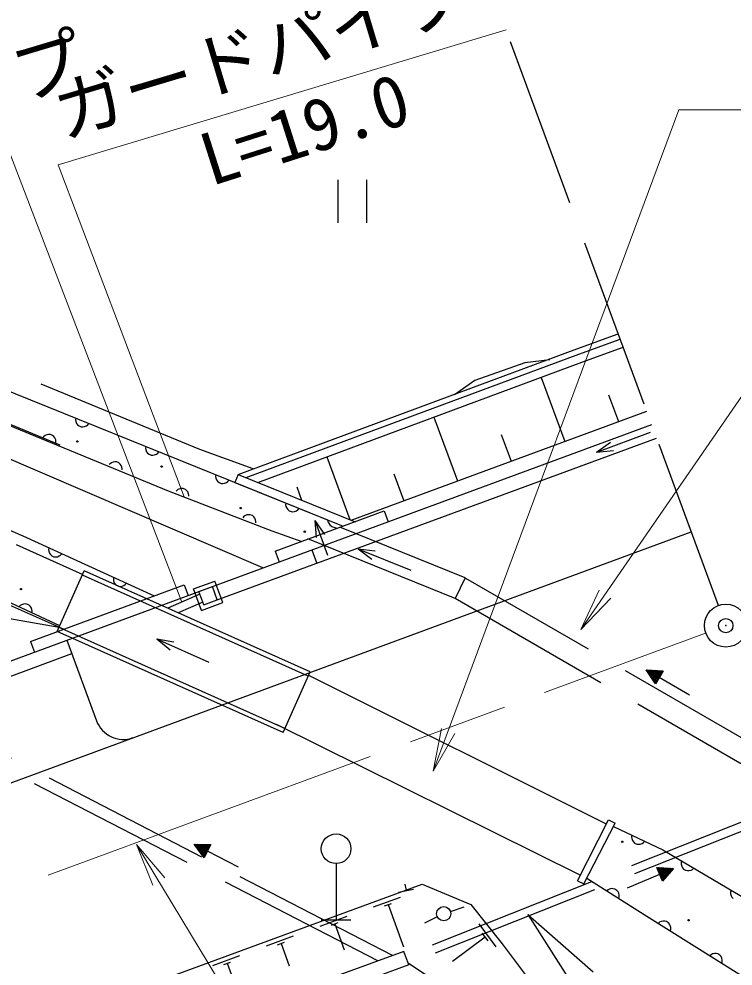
# Model space of a CAD drawing. Units: millimetres, scale not verified. Extents: x 40000 to 680000, y 20000 to 380000.
# Drawn here: x 529584 to 554546, y 307078 to 340196 of the extents above; entities that cross this region are included whole.
import ezdxf
from ezdxf.enums import TextEntityAlignment as Align

# ---------------------------------------------------------------- set-up
doc = ezdxf.new("R2010")
doc.units = ezdxf.units.MM
doc.header["$LTSCALE"] = 1000
doc.header["$PDMODE"] = 32
doc.header["$PDSIZE"] = 500
doc.linetypes.add('CHAIN', pattern=[18.5, 12, -1.5, 3.5, -1.5])
doc.linetypes.add('DASHED', pattern=[7.5, 6, -1.5])
for name, color, linetype, lineweight in [('M-BGD', 7, 'Continuous', 25), ('M-BGD-EXST', 7, 'Continuous', 25), ('M-BMK', 2, 'CHAIN', 13), ('M-BMK-SRVR', 3, 'Continuous', 25), ('M-STR-HTXT', 7, 'Continuous', 13), ('M-STR-STR1', 1, 'Continuous', 25)]:
    doc.layers.add(name, color=color, linetype=linetype, lineweight=lineweight)
doc.layers.add('M-OTRS', color=6, linetype='Continuous')
doc.styles.add('ＭＳ ゴシック', font='')
doc.styles.get('ＭＳ ゴシック').set_extended_font_data('MS Gothic')

# ---------------------------------------------------------------- blocks, each defined once
blk = doc.blocks.new('open_arrow')
at = {"color": 0, "linetype": 'Continuous', "lineweight": -2}
blk.add_lwpolyline([(7.5, 1.25), (0, 0), (7.5, -1.25)], dxfattribs=at)

msp = doc.modelspace()

# ---------------------------------------------------------------- linework, layer by layer
at = {"layer": 'M-BGD', "linetype": 'DASHED'}
for p, q in [((554034, 319686), (544437, 345724)), ((548144, 328280), (547266, 328173)), ((535910, 325142), (528852, 328051)), ((547266, 328173), (545521, 327555)), ((545521, 327555), (544814, 327053)), ((537773, 324460), (535910, 325142)), ((545186, 320649), (540795, 322426)), ((544834, 319928), (539679, 322014)), ((555982, 314400), (545210, 320635)), ((535911, 320083), (534785, 319590)), ((556415, 313225), (544834, 319928)), ((536015, 319801), (535155, 319424)), ((542642, 307445), (528344, 314842)), ((542132, 307259), (528086, 314501)), ((556573, 312796), (543107, 307449)), ((556677, 312514), (543218, 307170))]:
    msp.add_line(p, q, dxfattribs=at)
at = {"layer": 'M-BGD'}
for p, q in [((531025, 325295), (510959, 333594)), ((520784, 330597), (540366, 322683)), ((549088, 328658), (550533, 329185)), ((549157, 328471), (550602, 328997)), ((537248, 324267), (549088, 328658)), ((549261, 328189), (550706, 328716)), ((537523, 324156), (549157, 328471)), ((537936, 323989), (549261, 328189)), ((547842, 327663), (548667, 325423)), ((550198, 327053), (550544, 326115)), ((527728, 326608), (534800, 323698)), ((531567, 326239), (531563, 326176)), ((541198, 322670), (551530, 326479)), ((544092, 326272), (544914, 324040)), ((522112, 315102), (551703, 326010)), ((531563, 326176), (531572, 326118)), ((531572, 326118), (531600, 326053)), ((531600, 326053), (531635, 326007)), ((531635, 326007), (531683, 325966)), ((531683, 325966), (531757, 325936)), ((531757, 325936), (531820, 325932)), ((531820, 325932), (531878, 325941)), ((531878, 325941), (531943, 325968)), ((531943, 325968), (531990, 326003)), ((531990, 326003), (532031, 326052)), ((521040, 325850), (529725, 322117)), ((538107, 320998), (527338, 325626)), ((530452, 325597), (530411, 325549)), ((530499, 325632), (530452, 325597)), ((530564, 325659), (530499, 325632)), ((530622, 325667), (530564, 325659)), ((530685, 325663), (530622, 325667)), ((530759, 325632), (530685, 325663)), ((530807, 325591), (530759, 325632)), ((530842, 325544), (530807, 325591)), ((530869, 325479), (530842, 325544)), ((546445, 325670), (546791, 324732)), ((551649, 325730), (549773, 325039)), ((530877, 325421), (530869, 325479)), ((530873, 325358), (530877, 325421)), ((534015, 325250), (534011, 325187)), ((536518, 319880), (551876, 325540)), ((550263, 325385), (549773, 325039)), ((534011, 325187), (534020, 325129)), ((534020, 325129), (534047, 325064)), ((534047, 325064), (534082, 325017)), ((534082, 325017), (534131, 324976)), ((534131, 324976), (534205, 324946)), ((534205, 324946), (534268, 324943)), ((534268, 324943), (534326, 324952)), ((534326, 324952), (534391, 324979)), ((534391, 324979), (534437, 325014)), ((534437, 325014), (534478, 325062)), ((540341, 324881), (541149, 322690)), ((550370, 325093), (549773, 325039)), ((532768, 324639), (532743, 324611)), ((532815, 324674), (532768, 324639)), ((532880, 324701), (532815, 324674)), ((532938, 324710), (532880, 324701)), ((533001, 324705), (532938, 324710)), ((533075, 324675), (533001, 324705)), ((533123, 324633), (533075, 324675)), ((533157, 324586), (533123, 324633)), ((533184, 324521), (533157, 324586)), ((533193, 324463), (533184, 324521)), ((533191, 324433), (533193, 324463)), ((536462, 324261), (536458, 324198)), ((537248, 324267), (537135, 323989)), ((537248, 324267), (541336, 322615)), ((542692, 324287), (543038, 323348)), ((536458, 324198), (536467, 324140)), ((536467, 324140), (536495, 324075)), ((536495, 324075), (536530, 324028)), ((536530, 324028), (536578, 323987)), ((536578, 323987), (536653, 323957)), ((536653, 323957), (536716, 323953)), ((536716, 323953), (536773, 323962)), ((536773, 323962), (536838, 323990)), ((536838, 323990), (536885, 324025)), ((536885, 324025), (536926, 324073)), ((537135, 323989), (540917, 322460)), ((534800, 323698), (538419, 322291)), ((535095, 323700), (535079, 323681)), ((535141, 323736), (535095, 323700)), ((535205, 323764), (535141, 323736)), ((535263, 323774), (535205, 323764)), ((535326, 323771), (535263, 323774)), ((535401, 323742), (535326, 323771)), ((535449, 323701), (535401, 323742)), ((535485, 323655), (535449, 323701)), ((535513, 323591), (535485, 323655)), ((535523, 323533), (535513, 323591)), ((539293, 323840), (539466, 323371)), ((535522, 323504), (535523, 323533)), ((538910, 323271), (538906, 323208)), ((538538, 321583), (542356, 322991)), ((538906, 323208), (538915, 323151)), ((538915, 323151), (538943, 323086)), ((538943, 323086), (538978, 323039)), ((538978, 323039), (539026, 322998)), ((539026, 322998), (539100, 322968)), ((539100, 322968), (539163, 322964)), ((539163, 322964), (539221, 322973)), ((539221, 322973), (539286, 323001)), ((539286, 323001), (539333, 323036)), ((539333, 323036), (539374, 323084)), ((542356, 322991), (542495, 322615)), ((537438, 322787), (537409, 322753)), ((537484, 322823), (537438, 322787)), ((537549, 322852), (537484, 322823)), ((537606, 322861), (537549, 322852)), ((537670, 322858), (537606, 322861)), ((537744, 322829), (537670, 322858)), ((537793, 322789), (537744, 322829)), ((537828, 322743), (537793, 322789)), ((537857, 322678), (537828, 322743)), ((537867, 322621), (537857, 322678)), ((537864, 322571), (537867, 322621)), ((540280, 322169), (539934, 322659)), ((539989, 322061), (539934, 322659)), ((540384, 321439), (539934, 322659)), ((540366, 322683), (540386, 322610)), ((540386, 322610), (540414, 322562)), ((540414, 322562), (540453, 322511)), ((457286, 286944), (553086, 322256)), ((538419, 322291), (539477, 321929)), ((540453, 322511), (540519, 322453)), ((540519, 322453), (540590, 322420)), ((540590, 322420), (540666, 322400)), ((540666, 322400), (540734, 322393)), ((531136, 318855), (524070, 322016)), ((529725, 322117), (534305, 320023)), ((529486, 321817), (531812, 320765)), ((530628, 321704), (530622, 321641)), ((530622, 321641), (530628, 321583)), ((530628, 321583), (530653, 321517)), ((538538, 321583), (538677, 321208)), ((539821, 321630), (539994, 321160)), ((541922, 321299), (541443, 321661)), ((542039, 321587), (541443, 321661)), ((543297, 320910), (541443, 321661)), ((530653, 321517), (530686, 321469)), ((530686, 321469), (530732, 321425)), ((530732, 321425), (530805, 321392)), ((530805, 321392), (530868, 321385)), ((530868, 321385), (530926, 321392)), ((530926, 321392), (530992, 321417)), ((530992, 321417), (531040, 321450)), ((531040, 321450), (531083, 321496)), ((532890, 320670), (532883, 320607)), ((532883, 320607), (532890, 320549)), ((545186, 320649), (544834, 319928)), ((529983, 318430), (535359, 320411)), ((532890, 320549), (532914, 320483)), ((532914, 320483), (532947, 320435)), ((532947, 320435), (532994, 320392)), ((532994, 320392), (533066, 320358)), ((533066, 320358), (533129, 320352)), ((533129, 320352), (533187, 320358)), ((533187, 320358), (533253, 320383)), ((533253, 320383), (533301, 320416)), ((533301, 320416), (533345, 320462)), ((535359, 320411), (535497, 320036)), ((535684, 320265), (536434, 320542)), ((535960, 319514), (535684, 320265)), ((535876, 320176), (536345, 320349)), ((536518, 319880), (536345, 320349)), ((536711, 319791), (536434, 320542)), ((531009, 318972), (528638, 320075)), ((536049, 319707), (535876, 320176)), ((529627, 319681), (529584, 319635)), ((529676, 319714), (529627, 319681)), ((529742, 319738), (529676, 319714)), ((529800, 319744), (529742, 319738)), ((529863, 319737), (529800, 319744)), ((529935, 319703), (529863, 319737)), ((529981, 319660), (529935, 319703)), ((530014, 319611), (529981, 319660)), ((530038, 319545), (530014, 319611)), ((535960, 319514), (536711, 319791)), ((536049, 319707), (536518, 319880)), ((530037, 319424), (530044, 319487)), ((530044, 319487), (530038, 319545)), ((530987, 318922), (529124, 319246)), ((529983, 318430), (530122, 318055)), ((531256, 318473), (532294, 315658)), ((534873, 318125), (534408, 318503)), ((535000, 318409), (534408, 318503)), ((536233, 317687), (534408, 318503)), ((456076, 290228), (531429, 318004)), ((551515, 317438), (552101, 317400)), ((551836, 316946), (551515, 317438)), ((551536, 317405), (551960, 317158)), ((551554, 317435), (551977, 317188)), ((551579, 317339), (551942, 317128)), ((551622, 317274), (551924, 317098)), ((551632, 317430), (551995, 317219)), ((551710, 317425), (552012, 317249)), ((551788, 317420), (552030, 317279)), ((552101, 317400), (551836, 316946)), ((551866, 317415), (552048, 317309)), ((551944, 317410), (552065, 317339)), ((552023, 317405), (552083, 317370)), ((551665, 317208), (551907, 317067)), ((551708, 317143), (551889, 317037)), ((551750, 317077), (551871, 317007)), ((551793, 317012), (551854, 316977)), ((553027, 316556), (551968, 317173)), ((550368, 311962), (552097, 311143)), ((551007, 311660), (550999, 311597)), ((535710, 311337), (536297, 311328)), ((536055, 310862), (535710, 311337)), ((535733, 311306), (536168, 311080)), ((535749, 311337), (536184, 311111)), ((535827, 311335), (536200, 311142)), ((535906, 311334), (536216, 311173)), ((535984, 311333), (536232, 311204)), ((536297, 311328), (536055, 310862)), ((536062, 311332), (536248, 311235)), ((536140, 311331), (536265, 311266)), ((536219, 311330), (536281, 311297)), ((550999, 311597), (551005, 311539)), ((551005, 311539), (551029, 311472)), ((551029, 311472), (551061, 311424)), ((551061, 311424), (551107, 311380)), ((551107, 311380), (551179, 311346)), ((551179, 311346), (551242, 311338)), ((551242, 311338), (551300, 311344)), ((551300, 311344), (551366, 311368)), ((551366, 311368), (551415, 311400)), ((551415, 311400), (551459, 311446)), ((535779, 311242), (536152, 311049)), ((535825, 311179), (536136, 311018)), ((535871, 311116), (536120, 310987)), ((535917, 311052), (536103, 310956)), ((535963, 310989), (536087, 310925)), ((537263, 310531), (536176, 311095)), ((552097, 311143), (555556, 309086)), ((536009, 310926), (536071, 310893)), ((552747, 310757), (552733, 310695)), ((552733, 310695), (552734, 310637)), ((552084, 310044), (551882, 310528)), ((551882, 310528), (552468, 310487)), ((551960, 310523), (551896, 310496)), ((552039, 310518), (551909, 310464)), ((552117, 310512), (551923, 310431)), ((552195, 310507), (551936, 310399)), ((552273, 310501), (551950, 310367)), ((552351, 310496), (551963, 310334)), ((552429, 310490), (551976, 310302)), ((552442, 310458), (551990, 310270)), ((552391, 310399), (552003, 310238)), ((552340, 310339), (552017, 310205)), ((552468, 310487), (552084, 310044)), ((552734, 310637), (552751, 310568)), ((552751, 310568), (552779, 310517)), ((552779, 310517), (552820, 310469)), ((552820, 310469), (552889, 310428)), ((552889, 310428), (552951, 310415)), ((552951, 310415), (553009, 310415)), ((553009, 310415), (553077, 310432)), ((553077, 310432), (553129, 310460)), ((553129, 310460), (553177, 310501)), ((551444, 308875), (549440, 310137)), ((550852, 309816), (551983, 310286)), ((552289, 310280), (552030, 310173)), ((552237, 310221), (552043, 310141)), ((552186, 310162), (552057, 310108)), ((552135, 310103), (552070, 310076)), ((516855, 300104), (543682, 309942)), ((542852, 309665), (543381, 309770)), ((543072, 309941), (543117, 309717)), ((543682, 309942), (545380, 309232)), ((550178, 309743), (550129, 309703)), ((550230, 309770), (550178, 309743)), ((550299, 309785), (550230, 309770)), ((550357, 309784), (550299, 309785)), ((550418, 309769), (550357, 309784)), ((550486, 309726), (550418, 309769)), ((550526, 309678), (550486, 309726)), ((550552, 309626), (550526, 309678)), ((554476, 309728), (554463, 309666)), ((554463, 309666), (554463, 309608)), ((541981, 309147), (542920, 309491)), ((550568, 309557), (550552, 309626)), ((550552, 309437), (550567, 309498)), ((550567, 309498), (550568, 309557)), ((554463, 309608), (554481, 309539)), ((554481, 309539), (554508, 309488)), ((554508, 309488), (554550, 309440)), ((542367, 309182), (542602, 309268)), ((542485, 309225), (543026, 307749)), ((544670, 308987), (545145, 309145)), ((545380, 309232), (546475, 307861)), ((540118, 308475), (541057, 308820)), ((544209, 308797), (543760, 308576)), ((547374, 308880), (549662, 306876)), ((547375, 308881), (551467, 302452)), ((554840, 306736), (551444, 308875)), ((540505, 308511), (540740, 308597)), ((540622, 308554), (540954, 307650)), ((545658, 308553), (546259, 307753)), ((551978, 308610), (551929, 308570)), ((552030, 308636), (551978, 308610)), ((552099, 308652), (552030, 308636)), ((552157, 308651), (552099, 308652)), ((552218, 308635), (552157, 308651)), ((552286, 308593), (552218, 308635)), ((552326, 308544), (552286, 308593)), ((552352, 308492), (552326, 308544)), ((552368, 308423), (552352, 308492)), ((552352, 308303), (552367, 308365)), ((552367, 308365), (552368, 308423)), ((538241, 307787), (539180, 308131)), ((545879, 308093), (544742, 307239)), ((545981, 307964), (545773, 308227)), ((538627, 307822), (538862, 307908)), ((538745, 307865), (539029, 307089)), ((546475, 307861), (549544, 303774)), ((543042, 307591), (517234, 298199)), ((536363, 307098), (537302, 307442)), ((543213, 307121), (543042, 307591)), ((553778, 307476), (553729, 307436)), ((553830, 307502), (553778, 307476)), ((553899, 307518), (553830, 307502)), ((553957, 307517), (553899, 307518)), ((554018, 307502), (553957, 307517)), ((554086, 307459), (554018, 307502)), ((554126, 307410), (554086, 307459)), ((554152, 307358), (554126, 307410)), ((554168, 307289), (554152, 307358)), ((543213, 307121), (517332, 297703)), ((536750, 307133), (536984, 307219)), ((536867, 307176), (537408, 305700)), ((544294, 306446), (543198, 307163)), ((554152, 307170), (554167, 307231)), ((554167, 307231), (554168, 307289))]:
    msp.add_line(p, q, dxfattribs=at)
for centre, radius in [((531623, 325421), 25), ((534571, 324543), 25), ((537339, 323091), 25), ((539577, 322266), 25), ((529651, 320258), 25), ((550675, 311423), 25), ((544433, 308908), 250), ((552993, 308681), 25)]:
    msp.add_circle(centre, radius, dxfattribs=at)
msp.add_arc((533232, 316004), 1000, 200.2342, 290.2342, dxfattribs=at)
at = {"layer": 'M-BGD-EXST'}
for p, q in [((540736, 334568), (540736, 333068)), ((541736, 334567), (541736, 333067)), ((540671, 310663), (540670, 308697)), ((540153, 308697), (541188, 308697))]:
    msp.add_line(p, q, dxfattribs=at)
msp.add_circle((540671, 311180), 517, dxfattribs=at)
at = {"layer": 'M-BMK'}
msp.add_line((461165, 284664), (553589, 318723), dxfattribs=at)
at = {"layer": 'M-BMK-SRVR'}
msp.add_circle((554293, 318982), 750, dxfattribs=at)
msp.add_point((554293, 318982), dxfattribs=at)
at = {"layer": 'M-OTRS'}
msp.add_point((554293, 318982), dxfattribs=at)
at = {"layer": 'M-STR-HTXT'}
for p, q in [((530954, 335095), (546617, 339810)), ((535283, 319808), (529150, 335800)), ((535355, 323482), (530954, 335095))]:
    msp.add_line(p, q, dxfattribs=at)
for points in [[(544065, 313893), (552652, 337015), (578902, 337013)], [(549222, 318844), (557758, 331211), (578008, 331208)], [(533698, 311324), (553176, 279091), (573426, 279088)]]:
    msp.add_lwpolyline(points, dxfattribs=at)
at = {"layer": 'M-STR-STR1'}
for p, q in [((530921, 318776), (531869, 320893)), ((539699, 317215), (531804, 320747)), ((539765, 317361), (531869, 320893)), ((538883, 315389), (530987, 318922)), ((538817, 315243), (530921, 318776)), ((538817, 315243), (539765, 317361)), ((550118, 312034), (539712, 317243)), ((549200, 310256), (538587, 315522)), ((549112, 310062), (550198, 312192)), ((549335, 309948), (550421, 312078)), ((550198, 312192), (550421, 312078)), ((549112, 310062), (549335, 309948))]:
    msp.add_line(p, q, dxfattribs=at)

# ---------------------------------------------------------------- block references
at = {"layer": 'M-STR-HTXT', "xscale": 200, "yscale": 200}
for p, rotation in [((549222, 318844), 55.4), ((544065, 313893), 69.6), ((533698, 311324), 301.1)]:
    msp.add_blockref('open_arrow', p, dxfattribs=dict(at, rotation=rotation))

# ---------------------------------------------------------------- texts
at = {"layer": 'M-STR-HTXT', "style": 'ＭＳ ゴシック'}
for s, rotation, p in [('ガードパイプ', 16.693, (538474, 337636)), ('ガードパイプ', 16.693, (525035, 335350)), ('L=19.0', 17.694, (540015, 334951))]:
    msp.add_text(s, height=1833, rotation=rotation, dxfattribs=at).set_placement(p, align=Align.BOTTOM_CENTER)

doc.saveas('drawing.dxf')
